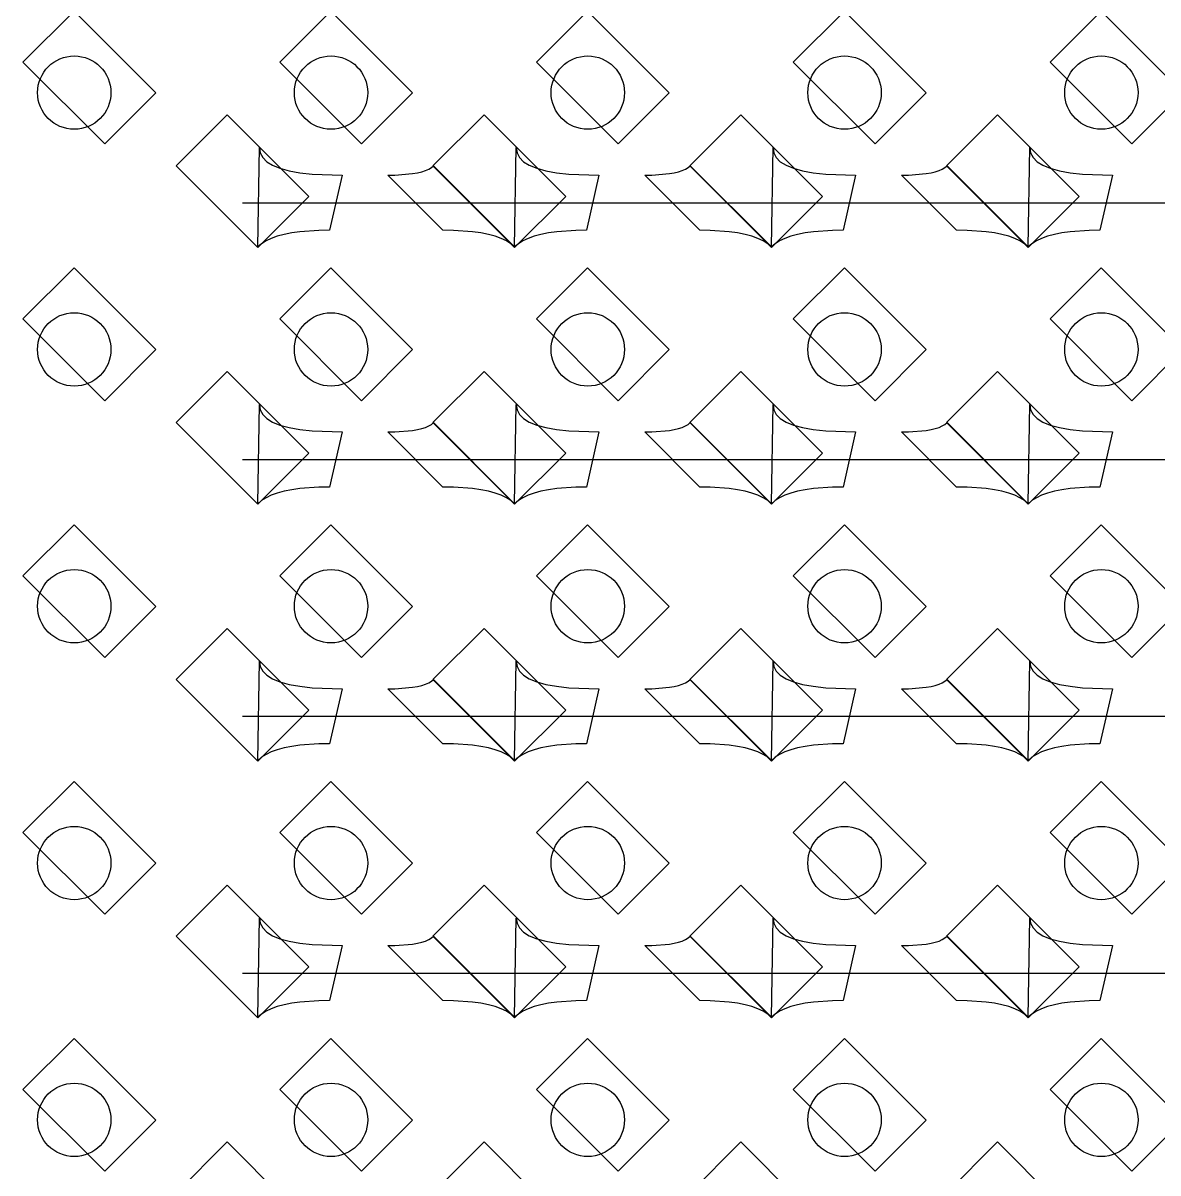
# Model space of a CAD drawing. Header units: inches. Extents: x 0.07 to 4.39, y 0.05 to 2.95.
# Drawn here: x 0.816 to 1.1254, y 0.5155 to 0.829 of the extents above; entities that cross this region are included whole.
import ezdxf

# ---------------------------------------------------------------- set-up
doc = ezdxf.new("R2010")
doc.units = ezdxf.units.IN
doc.header["$MEASUREMENT"] = 0
doc.layers.add('Top Layer', color=1, linetype='Continuous')

# ---------------------------------------------------------------- blocks, each defined once
blk = doc.blocks.new('0805_P_______________1003')
at = {"layer": 'Top Layer'}
for p, q in [((-0.03937, 0.01575), (-0.01969, 0.01575)), ((-0.03937, -0.01575), (-0.03937, 0.01575)), ((-0.01969, 0.01575), (-0.01969, -0.01575)), ((0.01969, 0.01575), (0.03937, 0.01575)), ((0.01969, -0.01575), (0.01969, 0.01575)), ((0.03937, 0.01575), (0.03937, -0.01575)), ((-0.01969, -0.01575), (-0.03937, -0.01575)), ((0.03937, -0.01575), (0.01969, -0.01575))]:
    blk.add_line(p, q, dxfattribs=at)
blk = doc.blocks.new('0805_P_______________1004')
at = {"layer": 'Top Layer'}
for p, q in [((-0.03937, 0.01575), (-0.01969, 0.01575)), ((-0.03937, -0.01575), (-0.03937, 0.01575)), ((-0.01969, 0.01575), (-0.01969, -0.01575)), ((0.01969, 0.01575), (0.03937, 0.01575)), ((0.01969, -0.01575), (0.01969, 0.01575)), ((0.03937, 0.01575), (0.03937, -0.01575)), ((-0.01969, -0.01575), (-0.03937, -0.01575)), ((0.03937, -0.01575), (0.01969, -0.01575))]:
    blk.add_line(p, q, dxfattribs=at)
blk = doc.blocks.new('0805_P_______________1005')
at = {"layer": 'Top Layer'}
for p, q in [((-0.03937, 0.01575), (-0.01969, 0.01575)), ((-0.03937, -0.01575), (-0.03937, 0.01575)), ((-0.01969, 0.01575), (-0.01969, -0.01575)), ((0.01969, 0.01575), (0.03937, 0.01575)), ((0.01969, -0.01575), (0.01969, 0.01575)), ((0.03937, 0.01575), (0.03937, -0.01575)), ((-0.01969, -0.01575), (-0.03937, -0.01575)), ((0.03937, -0.01575), (0.01969, -0.01575))]:
    blk.add_line(p, q, dxfattribs=at)
blk = doc.blocks.new('0805_P_______________1006')
at = {"layer": 'Top Layer'}
for p, q in [((-0.03937, 0.01575), (-0.01969, 0.01575)), ((-0.03937, -0.01575), (-0.03937, 0.01575)), ((-0.01969, 0.01575), (-0.01969, -0.01575)), ((0.01969, 0.01575), (0.03937, 0.01575)), ((0.01969, -0.01575), (0.01969, 0.01575)), ((0.03937, 0.01575), (0.03937, -0.01575)), ((-0.01969, -0.01575), (-0.03937, -0.01575)), ((0.03937, -0.01575), (0.01969, -0.01575))]:
    blk.add_line(p, q, dxfattribs=at)
blk = doc.blocks.new('0805_P_______________1007')
at = {"layer": 'Top Layer'}
for p, q in [((-0.03937, 0.01575), (-0.01969, 0.01575)), ((-0.03937, -0.01575), (-0.03937, 0.01575)), ((-0.01969, 0.01575), (-0.01969, -0.01575)), ((0.01969, 0.01575), (0.03937, 0.01575)), ((0.01969, -0.01575), (0.01969, 0.01575)), ((0.03937, 0.01575), (0.03937, -0.01575)), ((-0.01969, -0.01575), (-0.03937, -0.01575)), ((0.03937, -0.01575), (0.01969, -0.01575))]:
    blk.add_line(p, q, dxfattribs=at)
blk = doc.blocks.new('0805_P_______________1043')
at = {"layer": 'Top Layer'}
for p, q in [((-0.03937, 0.01575), (-0.01969, 0.01575)), ((-0.03937, -0.01575), (-0.03937, 0.01575)), ((-0.01969, 0.01575), (-0.01969, -0.01575)), ((0.01969, 0.01575), (0.03937, 0.01575)), ((0.01969, -0.01575), (0.01969, 0.01575)), ((0.03937, 0.01575), (0.03937, -0.01575)), ((-0.01969, -0.01575), (-0.03937, -0.01575)), ((0.03937, -0.01575), (0.01969, -0.01575))]:
    blk.add_line(p, q, dxfattribs=at)
blk = doc.blocks.new('0805_P_______________1044')
at = {"layer": 'Top Layer'}
for p, q in [((-0.03937, 0.01575), (-0.01969, 0.01575)), ((-0.03937, -0.01575), (-0.03937, 0.01575)), ((-0.01969, 0.01575), (-0.01969, -0.01575)), ((0.01969, 0.01575), (0.03937, 0.01575)), ((0.01969, -0.01575), (0.01969, 0.01575)), ((0.03937, 0.01575), (0.03937, -0.01575)), ((-0.01969, -0.01575), (-0.03937, -0.01575)), ((0.03937, -0.01575), (0.01969, -0.01575))]:
    blk.add_line(p, q, dxfattribs=at)
blk = doc.blocks.new('0805_P_______________1045')
at = {"layer": 'Top Layer'}
for p, q in [((-0.03937, 0.01575), (-0.01969, 0.01575)), ((-0.03937, -0.01575), (-0.03937, 0.01575)), ((-0.01969, 0.01575), (-0.01969, -0.01575)), ((0.01969, 0.01575), (0.03937, 0.01575)), ((0.01969, -0.01575), (0.01969, 0.01575)), ((0.03937, 0.01575), (0.03937, -0.01575)), ((-0.01969, -0.01575), (-0.03937, -0.01575)), ((0.03937, -0.01575), (0.01969, -0.01575))]:
    blk.add_line(p, q, dxfattribs=at)
blk = doc.blocks.new('0805_P_______________1046')
at = {"layer": 'Top Layer'}
for p, q in [((-0.03937, 0.01575), (-0.01969, 0.01575)), ((-0.03937, -0.01575), (-0.03937, 0.01575)), ((-0.01969, 0.01575), (-0.01969, -0.01575)), ((0.01969, 0.01575), (0.03937, 0.01575)), ((0.01969, -0.01575), (0.01969, 0.01575)), ((0.03937, 0.01575), (0.03937, -0.01575)), ((-0.01969, -0.01575), (-0.03937, -0.01575)), ((0.03937, -0.01575), (0.01969, -0.01575))]:
    blk.add_line(p, q, dxfattribs=at)
blk = doc.blocks.new('0805_P_______________1047')
at = {"layer": 'Top Layer'}
for p, q in [((-0.03937, 0.01575), (-0.01969, 0.01575)), ((-0.03937, -0.01575), (-0.03937, 0.01575)), ((-0.01969, 0.01575), (-0.01969, -0.01575)), ((0.01969, 0.01575), (0.03937, 0.01575)), ((0.01969, -0.01575), (0.01969, 0.01575)), ((0.03937, 0.01575), (0.03937, -0.01575)), ((-0.01969, -0.01575), (-0.03937, -0.01575)), ((0.03937, -0.01575), (0.01969, -0.01575))]:
    blk.add_line(p, q, dxfattribs=at)
blk = doc.blocks.new('0805_P_______________1083')
at = {"layer": 'Top Layer'}
for p, q in [((-0.03937, 0.01575), (-0.01969, 0.01575)), ((-0.03937, -0.01575), (-0.03937, 0.01575)), ((-0.01969, 0.01575), (-0.01969, -0.01575)), ((0.01969, 0.01575), (0.03937, 0.01575)), ((0.01969, -0.01575), (0.01969, 0.01575)), ((0.03937, 0.01575), (0.03937, -0.01575)), ((-0.01969, -0.01575), (-0.03937, -0.01575)), ((0.03937, -0.01575), (0.01969, -0.01575))]:
    blk.add_line(p, q, dxfattribs=at)
blk = doc.blocks.new('0805_P_______________1084')
at = {"layer": 'Top Layer'}
for p, q in [((-0.03937, 0.01575), (-0.01969, 0.01575)), ((-0.03937, -0.01575), (-0.03937, 0.01575)), ((-0.01969, 0.01575), (-0.01969, -0.01575)), ((0.01969, 0.01575), (0.03937, 0.01575)), ((0.01969, -0.01575), (0.01969, 0.01575)), ((0.03937, 0.01575), (0.03937, -0.01575)), ((-0.01969, -0.01575), (-0.03937, -0.01575)), ((0.03937, -0.01575), (0.01969, -0.01575))]:
    blk.add_line(p, q, dxfattribs=at)
blk = doc.blocks.new('0805_P_______________1085')
at = {"layer": 'Top Layer'}
for p, q in [((-0.03937, 0.01575), (-0.01969, 0.01575)), ((-0.03937, -0.01575), (-0.03937, 0.01575)), ((-0.01969, 0.01575), (-0.01969, -0.01575)), ((0.01969, 0.01575), (0.03937, 0.01575)), ((0.01969, -0.01575), (0.01969, 0.01575)), ((0.03937, 0.01575), (0.03937, -0.01575)), ((-0.01969, -0.01575), (-0.03937, -0.01575)), ((0.03937, -0.01575), (0.01969, -0.01575))]:
    blk.add_line(p, q, dxfattribs=at)
blk = doc.blocks.new('0805_P_______________1086')
at = {"layer": 'Top Layer'}
for p, q in [((-0.03937, 0.01575), (-0.01969, 0.01575)), ((-0.03937, -0.01575), (-0.03937, 0.01575)), ((-0.01969, 0.01575), (-0.01969, -0.01575)), ((0.01969, 0.01575), (0.03937, 0.01575)), ((0.01969, -0.01575), (0.01969, 0.01575)), ((0.03937, 0.01575), (0.03937, -0.01575)), ((-0.01969, -0.01575), (-0.03937, -0.01575)), ((0.03937, -0.01575), (0.01969, -0.01575))]:
    blk.add_line(p, q, dxfattribs=at)
blk = doc.blocks.new('0805_P_______________1087')
at = {"layer": 'Top Layer'}
for p, q in [((-0.03937, 0.01575), (-0.01969, 0.01575)), ((-0.03937, -0.01575), (-0.03937, 0.01575)), ((-0.01969, 0.01575), (-0.01969, -0.01575)), ((0.01969, 0.01575), (0.03937, 0.01575)), ((0.01969, -0.01575), (0.01969, 0.01575)), ((0.03937, 0.01575), (0.03937, -0.01575)), ((-0.01969, -0.01575), (-0.03937, -0.01575)), ((0.03937, -0.01575), (0.01969, -0.01575))]:
    blk.add_line(p, q, dxfattribs=at)
blk = doc.blocks.new('0805_P_______________1123')
at = {"layer": 'Top Layer'}
for p, q in [((-0.03937, 0.01575), (-0.01969, 0.01575)), ((-0.03937, -0.01575), (-0.03937, 0.01575)), ((-0.01969, 0.01575), (-0.01969, -0.01575)), ((0.01969, 0.01575), (0.03937, 0.01575)), ((0.01969, -0.01575), (0.01969, 0.01575)), ((0.03937, 0.01575), (0.03937, -0.01575)), ((-0.01969, -0.01575), (-0.03937, -0.01575)), ((0.03937, -0.01575), (0.01969, -0.01575))]:
    blk.add_line(p, q, dxfattribs=at)
blk = doc.blocks.new('0805_P_______________1124')
at = {"layer": 'Top Layer'}
for p, q in [((-0.03937, 0.01575), (-0.01969, 0.01575)), ((-0.03937, -0.01575), (-0.03937, 0.01575)), ((-0.01969, 0.01575), (-0.01969, -0.01575)), ((0.01969, 0.01575), (0.03937, 0.01575)), ((0.01969, -0.01575), (0.01969, 0.01575)), ((0.03937, 0.01575), (0.03937, -0.01575)), ((-0.01969, -0.01575), (-0.03937, -0.01575)), ((0.03937, -0.01575), (0.01969, -0.01575))]:
    blk.add_line(p, q, dxfattribs=at)
blk = doc.blocks.new('0805_P_______________1125')
at = {"layer": 'Top Layer'}
for p, q in [((-0.03937, 0.01575), (-0.01969, 0.01575)), ((-0.03937, -0.01575), (-0.03937, 0.01575)), ((-0.01969, 0.01575), (-0.01969, -0.01575)), ((0.01969, 0.01575), (0.03937, 0.01575)), ((0.01969, -0.01575), (0.01969, 0.01575)), ((0.03937, 0.01575), (0.03937, -0.01575)), ((-0.01969, -0.01575), (-0.03937, -0.01575)), ((0.03937, -0.01575), (0.01969, -0.01575))]:
    blk.add_line(p, q, dxfattribs=at)
blk = doc.blocks.new('0805_P_______________1126')
at = {"layer": 'Top Layer'}
for p, q in [((-0.03937, 0.01575), (-0.01969, 0.01575)), ((-0.03937, -0.01575), (-0.03937, 0.01575)), ((-0.01969, 0.01575), (-0.01969, -0.01575)), ((0.01969, 0.01575), (0.03937, 0.01575)), ((0.01969, -0.01575), (0.01969, 0.01575)), ((0.03937, 0.01575), (0.03937, -0.01575)), ((-0.01969, -0.01575), (-0.03937, -0.01575)), ((0.03937, -0.01575), (0.01969, -0.01575))]:
    blk.add_line(p, q, dxfattribs=at)
blk = doc.blocks.new('0805_P_______________1127')
at = {"layer": 'Top Layer'}
for p, q in [((-0.03937, 0.01575), (-0.01969, 0.01575)), ((-0.03937, -0.01575), (-0.03937, 0.01575)), ((-0.01969, 0.01575), (-0.01969, -0.01575)), ((0.01969, 0.01575), (0.03937, 0.01575)), ((0.01969, -0.01575), (0.01969, 0.01575)), ((0.03937, 0.01575), (0.03937, -0.01575)), ((-0.01969, -0.01575), (-0.03937, -0.01575)), ((0.03937, -0.01575), (0.01969, -0.01575))]:
    blk.add_line(p, q, dxfattribs=at)
blk = doc.blocks.new('0805_P_______________1163')
at = {"layer": 'Top Layer'}
for p, q in [((-0.03937, 0.01575), (-0.01969, 0.01575)), ((-0.03937, -0.01575), (-0.03937, 0.01575)), ((-0.01969, 0.01575), (-0.01969, -0.01575)), ((0.01969, 0.01575), (0.03937, 0.01575)), ((0.01969, -0.01575), (0.01969, 0.01575)), ((0.03937, 0.01575), (0.03937, -0.01575)), ((-0.01969, -0.01575), (-0.03937, -0.01575)), ((0.03937, -0.01575), (0.01969, -0.01575))]:
    blk.add_line(p, q, dxfattribs=at)
blk = doc.blocks.new('0805_P_______________1164')
at = {"layer": 'Top Layer'}
for p, q in [((-0.03937, 0.01575), (-0.01969, 0.01575)), ((-0.03937, -0.01575), (-0.03937, 0.01575)), ((-0.01969, 0.01575), (-0.01969, -0.01575)), ((0.01969, 0.01575), (0.03937, 0.01575)), ((0.01969, -0.01575), (0.01969, 0.01575)), ((0.03937, 0.01575), (0.03937, -0.01575)), ((-0.01969, -0.01575), (-0.03937, -0.01575)), ((0.03937, -0.01575), (0.01969, -0.01575))]:
    blk.add_line(p, q, dxfattribs=at)
blk = doc.blocks.new('0805_P_______________1165')
at = {"layer": 'Top Layer'}
for p, q in [((-0.03937, 0.01575), (-0.01969, 0.01575)), ((-0.03937, -0.01575), (-0.03937, 0.01575)), ((-0.01969, 0.01575), (-0.01969, -0.01575)), ((0.01969, 0.01575), (0.03937, 0.01575)), ((0.01969, -0.01575), (0.01969, 0.01575)), ((0.03937, 0.01575), (0.03937, -0.01575)), ((-0.01969, -0.01575), (-0.03937, -0.01575)), ((0.03937, -0.01575), (0.01969, -0.01575))]:
    blk.add_line(p, q, dxfattribs=at)
blk = doc.blocks.new('0805_P_______________1166')
at = {"layer": 'Top Layer'}
for p, q in [((-0.03937, 0.01575), (-0.01969, 0.01575)), ((-0.03937, -0.01575), (-0.03937, 0.01575)), ((-0.01969, 0.01575), (-0.01969, -0.01575)), ((0.01969, 0.01575), (0.03937, 0.01575)), ((0.01969, -0.01575), (0.01969, 0.01575)), ((0.03937, 0.01575), (0.03937, -0.01575)), ((-0.01969, -0.01575), (-0.03937, -0.01575)), ((0.03937, -0.01575), (0.01969, -0.01575))]:
    blk.add_line(p, q, dxfattribs=at)
blk = doc.blocks.new('0805_P_______________1167')
at = {"layer": 'Top Layer'}
for p, q in [((-0.03937, 0.01575), (-0.01969, 0.01575)), ((-0.03937, -0.01575), (-0.03937, 0.01575)), ((-0.01969, 0.01575), (-0.01969, -0.01575)), ((0.01969, 0.01575), (0.03937, 0.01575)), ((0.01969, -0.01575), (0.01969, 0.01575)), ((0.03937, 0.01575), (0.03937, -0.01575)), ((-0.01969, -0.01575), (-0.03937, -0.01575)), ((0.03937, -0.01575), (0.01969, -0.01575))]:
    blk.add_line(p, q, dxfattribs=at)
blk = doc.blocks.new('0805_P_______________1203')
at = {"layer": 'Top Layer'}
for p, q in [((-0.03937, 0.01575), (-0.01969, 0.01575)), ((-0.03937, -0.01575), (-0.03937, 0.01575)), ((-0.01969, 0.01575), (-0.01969, -0.01575)), ((0.01969, 0.01575), (0.03937, 0.01575)), ((0.01969, -0.01575), (0.01969, 0.01575)), ((0.03937, 0.01575), (0.03937, -0.01575)), ((-0.01969, -0.01575), (-0.03937, -0.01575)), ((0.03937, -0.01575), (0.01969, -0.01575))]:
    blk.add_line(p, q, dxfattribs=at)
blk = doc.blocks.new('0805_P_______________1204')
at = {"layer": 'Top Layer'}
for p, q in [((-0.03937, 0.01575), (-0.01969, 0.01575)), ((-0.03937, -0.01575), (-0.03937, 0.01575)), ((-0.01969, 0.01575), (-0.01969, -0.01575)), ((0.01969, 0.01575), (0.03937, 0.01575)), ((0.01969, -0.01575), (0.01969, 0.01575)), ((0.03937, 0.01575), (0.03937, -0.01575)), ((-0.01969, -0.01575), (-0.03937, -0.01575)), ((0.03937, -0.01575), (0.01969, -0.01575))]:
    blk.add_line(p, q, dxfattribs=at)
blk = doc.blocks.new('0805_P_______________1205')
at = {"layer": 'Top Layer'}
for p, q in [((-0.03937, 0.01575), (-0.01969, 0.01575)), ((-0.03937, -0.01575), (-0.03937, 0.01575)), ((-0.01969, 0.01575), (-0.01969, -0.01575)), ((0.01969, 0.01575), (0.03937, 0.01575)), ((0.01969, -0.01575), (0.01969, 0.01575)), ((0.03937, 0.01575), (0.03937, -0.01575)), ((-0.01969, -0.01575), (-0.03937, -0.01575)), ((0.03937, -0.01575), (0.01969, -0.01575))]:
    blk.add_line(p, q, dxfattribs=at)
blk = doc.blocks.new('0805_P_______________1206')
at = {"layer": 'Top Layer'}
for p, q in [((-0.03937, 0.01575), (-0.01969, 0.01575)), ((-0.03937, -0.01575), (-0.03937, 0.01575)), ((-0.01969, 0.01575), (-0.01969, -0.01575)), ((0.01969, 0.01575), (0.03937, 0.01575)), ((0.01969, -0.01575), (0.01969, 0.01575)), ((0.03937, 0.01575), (0.03937, -0.01575)), ((-0.01969, -0.01575), (-0.03937, -0.01575)), ((0.03937, -0.01575), (0.01969, -0.01575))]:
    blk.add_line(p, q, dxfattribs=at)
blk = doc.blocks.new('0805_P_______________1207')
at = {"layer": 'Top Layer'}
for p, q in [((-0.03937, 0.01575), (-0.01969, 0.01575)), ((-0.03937, -0.01575), (-0.03937, 0.01575)), ((-0.01969, 0.01575), (-0.01969, -0.01575)), ((0.01969, 0.01575), (0.03937, 0.01575)), ((0.01969, -0.01575), (0.01969, 0.01575)), ((0.03937, 0.01575), (0.03937, -0.01575)), ((-0.01969, -0.01575), (-0.03937, -0.01575)), ((0.03937, -0.01575), (0.01969, -0.01575))]:
    blk.add_line(p, q, dxfattribs=at)

msp = doc.modelspace()

# ---------------------------------------------------------------- linework, layer by layer
at = {"layer": 'Top Layer'}
for p, q in [((0.88005, 0.76795), (0.88051, 0.795)), ((0.88051, 0.795), (0.88071, 0.79357)), ((0.88071, 0.79357), (0.88137, 0.7923)), ((0.95005, 0.76795), (0.95051, 0.795)), ((0.95051, 0.795), (0.95071, 0.79357)), ((0.95071, 0.79357), (0.95137, 0.7923)), ((1.02005, 0.76795), (1.02051, 0.795)), ((1.02051, 0.795), (1.02071, 0.79357)), ((1.02071, 0.79357), (1.02137, 0.7923)), ((1.09005, 0.76795), (1.09051, 0.795)), ((1.09051, 0.795), (1.09071, 0.79357)), ((1.09071, 0.79357), (1.09137, 0.7923)), ((0.88137, 0.7923), (0.88248, 0.79117)), ((0.88248, 0.79117), (0.88405, 0.7902)), ((0.88405, 0.7902), (0.88607, 0.78937)), ((0.92737, 0.78957), (0.92795, 0.79005)), ((0.92795, 0.79005), (0.95005, 0.76795)), ((0.95137, 0.7923), (0.95248, 0.79117)), ((0.95248, 0.79117), (0.95405, 0.7902)), ((0.95405, 0.7902), (0.95607, 0.78937)), ((0.99737, 0.78957), (0.99795, 0.79005)), ((0.99795, 0.79005), (1.02005, 0.76795)), ((1.02137, 0.7923), (1.02248, 0.79117)), ((1.02248, 0.79117), (1.02405, 0.7902)), ((1.02405, 0.7902), (1.02607, 0.78937)), ((1.06737, 0.78957), (1.06795, 0.79005)), ((1.06795, 0.79005), (1.09005, 0.76795)), ((1.09137, 0.7923), (1.09248, 0.79117)), ((1.09248, 0.79117), (1.09405, 0.7902)), ((1.09405, 0.7902), (1.09607, 0.78937)), ((0.88607, 0.78937), (0.88855, 0.7887)), ((0.88855, 0.7887), (0.89148, 0.78817)), ((0.89148, 0.78817), (0.89487, 0.7878)), ((0.89487, 0.7878), (0.90301, 0.7875)), ((0.90301, 0.7875), (0.8996, 0.7725)), ((0.91551, 0.7875), (0.91741, 0.78753)), ((0.93051, 0.7725), (0.91551, 0.7875)), ((0.91741, 0.78753), (0.92225, 0.78791)), ((0.92225, 0.78791), (0.92356, 0.78814)), ((0.92356, 0.78814), (0.92474, 0.78842)), ((0.92474, 0.78842), (0.92576, 0.78875)), ((0.92576, 0.78875), (0.92664, 0.78914)), ((0.92664, 0.78914), (0.92737, 0.78957)), ((0.95607, 0.78937), (0.95855, 0.7887)), ((0.95855, 0.7887), (0.96148, 0.78817)), ((0.96148, 0.78817), (0.96487, 0.7878)), ((0.96487, 0.7878), (0.97301, 0.7875)), ((0.97301, 0.7875), (0.9696, 0.7725)), ((0.98551, 0.7875), (0.98741, 0.78753)), ((1.00051, 0.7725), (0.98551, 0.7875)), ((0.98741, 0.78753), (0.99225, 0.78791)), ((0.99225, 0.78791), (0.99356, 0.78814)), ((0.99356, 0.78814), (0.99474, 0.78842)), ((0.99474, 0.78842), (0.99576, 0.78875)), ((0.99576, 0.78875), (0.99664, 0.78914)), ((0.99664, 0.78914), (0.99737, 0.78957)), ((1.02607, 0.78937), (1.02855, 0.7887)), ((1.02855, 0.7887), (1.03148, 0.78817)), ((1.03148, 0.78817), (1.03487, 0.7878)), ((1.03487, 0.7878), (1.04301, 0.7875)), ((1.04301, 0.7875), (1.0396, 0.7725)), ((1.05551, 0.7875), (1.05741, 0.78753)), ((1.07051, 0.7725), (1.05551, 0.7875)), ((1.05741, 0.78753), (1.06225, 0.78791)), ((1.06225, 0.78791), (1.06356, 0.78814)), ((1.06356, 0.78814), (1.06474, 0.78842)), ((1.06474, 0.78842), (1.06576, 0.78875)), ((1.06576, 0.78875), (1.06664, 0.78914)), ((1.06664, 0.78914), (1.06737, 0.78957)), ((1.09607, 0.78937), (1.09855, 0.7887)), ((1.09855, 0.7887), (1.10148, 0.78817)), ((1.10148, 0.78817), (1.10487, 0.7878)), ((1.10487, 0.7878), (1.11301, 0.7875)), ((1.11301, 0.7875), (1.1096, 0.7725)), ((0.87588, 0.78), (0.87588, 0.78)), ((0.87588, 0.78), (0.94588, 0.78)), ((0.94588, 0.78), (1.01588, 0.78)), ((1.01588, 0.78), (1.08588, 0.78)), ((1.08588, 0.78), (1.15588, 0.78)), ((0.88721, 0.77136), (0.88536, 0.77086)), ((0.88927, 0.77177), (0.88721, 0.77136)), ((0.89154, 0.77209), (0.88927, 0.77177)), ((0.89671, 0.77245), (0.89154, 0.77209)), ((0.8996, 0.7725), (0.89671, 0.77245)), ((0.9334, 0.77245), (0.93051, 0.7725)), ((0.93857, 0.77209), (0.9334, 0.77245)), ((0.94084, 0.77177), (0.93857, 0.77209)), ((0.9429, 0.77136), (0.94084, 0.77177)), ((0.94475, 0.77086), (0.9429, 0.77136)), ((0.95721, 0.77136), (0.95536, 0.77086)), ((0.95927, 0.77177), (0.95721, 0.77136)), ((0.96154, 0.77209), (0.95927, 0.77177)), ((0.96671, 0.77245), (0.96154, 0.77209)), ((0.9696, 0.7725), (0.96671, 0.77245)), ((1.0034, 0.77245), (1.00051, 0.7725)), ((1.00857, 0.77209), (1.0034, 0.77245)), ((1.01084, 0.77177), (1.00857, 0.77209)), ((1.0129, 0.77136), (1.01084, 0.77177)), ((1.01475, 0.77086), (1.0129, 0.77136)), ((1.02721, 0.77136), (1.02536, 0.77086)), ((1.02927, 0.77177), (1.02721, 0.77136)), ((1.03154, 0.77209), (1.02927, 0.77177)), ((1.03671, 0.77245), (1.03154, 0.77209)), ((1.0396, 0.7725), (1.03671, 0.77245)), ((1.0734, 0.77245), (1.07051, 0.7725)), ((1.07857, 0.77209), (1.0734, 0.77245)), ((1.08084, 0.77177), (1.07857, 0.77209)), ((1.0829, 0.77136), (1.08084, 0.77177)), ((1.08475, 0.77086), (1.0829, 0.77136)), ((1.09721, 0.77136), (1.09536, 0.77086)), ((1.09927, 0.77177), (1.09721, 0.77136)), ((1.10154, 0.77209), (1.09927, 0.77177)), ((1.10671, 0.77245), (1.10154, 0.77209)), ((1.1096, 0.7725), (1.10671, 0.77245)), ((0.88107, 0.76882), (0.88005, 0.76795)), ((0.88229, 0.76959), (0.88107, 0.76882)), ((0.88372, 0.77027), (0.88229, 0.76959)), ((0.88536, 0.77086), (0.88372, 0.77027)), ((0.94639, 0.77027), (0.94475, 0.77086)), ((0.94782, 0.76959), (0.94639, 0.77027)), ((0.94904, 0.76882), (0.94782, 0.76959)), ((0.95005, 0.76795), (0.94904, 0.76882)), ((0.95107, 0.76882), (0.95005, 0.76795)), ((0.95229, 0.76959), (0.95107, 0.76882)), ((0.95372, 0.77027), (0.95229, 0.76959)), ((0.95536, 0.77086), (0.95372, 0.77027)), ((1.01639, 0.77027), (1.01475, 0.77086)), ((1.01782, 0.76959), (1.01639, 0.77027)), ((1.01904, 0.76882), (1.01782, 0.76959)), ((1.02005, 0.76795), (1.01904, 0.76882)), ((1.02107, 0.76882), (1.02005, 0.76795)), ((1.02229, 0.76959), (1.02107, 0.76882)), ((1.02372, 0.77027), (1.02229, 0.76959)), ((1.02536, 0.77086), (1.02372, 0.77027)), ((1.08639, 0.77027), (1.08475, 0.77086)), ((1.08782, 0.76959), (1.08639, 0.77027)), ((1.08904, 0.76882), (1.08782, 0.76959)), ((1.09005, 0.76795), (1.08904, 0.76882)), ((1.09107, 0.76882), (1.09005, 0.76795)), ((1.09229, 0.76959), (1.09107, 0.76882)), ((1.09372, 0.77027), (1.09229, 0.76959)), ((1.09536, 0.77086), (1.09372, 0.77027)), ((0.88005, 0.69795), (0.88051, 0.725)), ((0.88051, 0.725), (0.88071, 0.72357)), ((0.95005, 0.69795), (0.95051, 0.725)), ((0.95051, 0.725), (0.95071, 0.72357)), ((1.02005, 0.69795), (1.02051, 0.725)), ((1.02051, 0.725), (1.02071, 0.72357)), ((1.09005, 0.69795), (1.09051, 0.725)), ((1.09051, 0.725), (1.09071, 0.72357)), ((0.88071, 0.72357), (0.88137, 0.7223)), ((0.88137, 0.7223), (0.88248, 0.72117)), ((0.88248, 0.72117), (0.88405, 0.7202)), ((0.95071, 0.72357), (0.95137, 0.7223)), ((0.95137, 0.7223), (0.95248, 0.72117)), ((0.95248, 0.72117), (0.95405, 0.7202)), ((1.02071, 0.72357), (1.02137, 0.7223)), ((1.02137, 0.7223), (1.02248, 0.72117)), ((1.02248, 0.72117), (1.02405, 0.7202)), ((1.09071, 0.72357), (1.09137, 0.7223)), ((1.09137, 0.7223), (1.09248, 0.72117)), ((1.09248, 0.72117), (1.09405, 0.7202)), ((0.88405, 0.7202), (0.88607, 0.71937)), ((0.88607, 0.71937), (0.88855, 0.7187)), ((0.88855, 0.7187), (0.89148, 0.71817)), ((0.89148, 0.71817), (0.89487, 0.7178)), ((0.91741, 0.71752), (0.92225, 0.71791)), ((0.92225, 0.71791), (0.92356, 0.71814)), ((0.92356, 0.71814), (0.92474, 0.71842)), ((0.92474, 0.71842), (0.92576, 0.71875)), ((0.92576, 0.71875), (0.92664, 0.71913)), ((0.92664, 0.71913), (0.92737, 0.71957)), ((0.92737, 0.71957), (0.92795, 0.72006)), ((0.92795, 0.72006), (0.95005, 0.69795)), ((0.95405, 0.7202), (0.95607, 0.71937)), ((0.95607, 0.71937), (0.95855, 0.7187)), ((0.95855, 0.7187), (0.96148, 0.71817)), ((0.96148, 0.71817), (0.96487, 0.7178)), ((0.98741, 0.71753), (0.99225, 0.71791)), ((0.99225, 0.71791), (0.99356, 0.71814)), ((0.99356, 0.71814), (0.99474, 0.71842)), ((0.99474, 0.71842), (0.99576, 0.71875)), ((0.99576, 0.71875), (0.99664, 0.71913)), ((0.99664, 0.71913), (0.99737, 0.71957)), ((0.99737, 0.71957), (0.99795, 0.72006)), ((0.99795, 0.72006), (1.02005, 0.69795)), ((1.02405, 0.7202), (1.02607, 0.71937)), ((1.02607, 0.71937), (1.02855, 0.7187)), ((1.02855, 0.7187), (1.03148, 0.71817)), ((1.03148, 0.71817), (1.03487, 0.7178)), ((1.05741, 0.71753), (1.06225, 0.71791)), ((1.06225, 0.71791), (1.06356, 0.71814)), ((1.06356, 0.71814), (1.06474, 0.71842)), ((1.06474, 0.71842), (1.06576, 0.71875)), ((1.06576, 0.71875), (1.06664, 0.71914)), ((1.06664, 0.71914), (1.06737, 0.71957)), ((1.06737, 0.71957), (1.06795, 0.72006)), ((1.06795, 0.72006), (1.09005, 0.69795)), ((1.09405, 0.7202), (1.09607, 0.71937)), ((1.09607, 0.71937), (1.09855, 0.7187)), ((1.09855, 0.7187), (1.10148, 0.71817)), ((1.10148, 0.71817), (1.10487, 0.7178)), ((0.89487, 0.7178), (0.90301, 0.7175)), ((0.90301, 0.7175), (0.8996, 0.7025)), ((0.91551, 0.7175), (0.91741, 0.71752)), ((0.93051, 0.7025), (0.91551, 0.7175)), ((0.96487, 0.7178), (0.97301, 0.7175)), ((0.97301, 0.7175), (0.9696, 0.7025)), ((0.98551, 0.7175), (0.98741, 0.71753)), ((1.00051, 0.7025), (0.98551, 0.7175)), ((1.03487, 0.7178), (1.04301, 0.7175)), ((1.04301, 0.7175), (1.0396, 0.7025)), ((1.05551, 0.7175), (1.05741, 0.71753)), ((1.07051, 0.7025), (1.05551, 0.7175)), ((1.10487, 0.7178), (1.11301, 0.7175)), ((1.11301, 0.7175), (1.1096, 0.7025)), ((0.87588, 0.71), (0.87588, 0.71)), ((0.87588, 0.71), (0.94588, 0.71)), ((0.94588, 0.71), (1.01588, 0.71)), ((1.01588, 0.71), (1.08588, 0.71)), ((1.08588, 0.71), (1.15588, 0.71)), ((0.89671, 0.70245), (0.89154, 0.70209)), ((0.8996, 0.7025), (0.89671, 0.70245)), ((0.9334, 0.70245), (0.93051, 0.7025)), ((0.93857, 0.70209), (0.9334, 0.70245)), ((0.96671, 0.70245), (0.96154, 0.70209)), ((0.9696, 0.7025), (0.96671, 0.70245)), ((1.0034, 0.70245), (1.00051, 0.7025)), ((1.00857, 0.70209), (1.0034, 0.70245)), ((1.03671, 0.70245), (1.03154, 0.70209)), ((1.0396, 0.7025), (1.03671, 0.70245)), ((1.0734, 0.70245), (1.07051, 0.7025)), ((1.07857, 0.70209), (1.0734, 0.70245)), ((1.10671, 0.70245), (1.10154, 0.70209)), ((1.1096, 0.7025), (1.10671, 0.70245)), ((0.88229, 0.69959), (0.88107, 0.69882)), ((0.88372, 0.70027), (0.88229, 0.69959)), ((0.88536, 0.70086), (0.88372, 0.70027)), ((0.88721, 0.70136), (0.88536, 0.70086)), ((0.88927, 0.70177), (0.88721, 0.70136)), ((0.89154, 0.70209), (0.88927, 0.70177)), ((0.94084, 0.70177), (0.93857, 0.70209)), ((0.9429, 0.70136), (0.94084, 0.70177)), ((0.94475, 0.70086), (0.9429, 0.70136)), ((0.94639, 0.70027), (0.94475, 0.70086)), ((0.94782, 0.69959), (0.94639, 0.70027)), ((0.94904, 0.69882), (0.94782, 0.69959)), ((0.95229, 0.69959), (0.95107, 0.69882)), ((0.95372, 0.70027), (0.95229, 0.69959)), ((0.95536, 0.70086), (0.95372, 0.70027)), ((0.95721, 0.70136), (0.95536, 0.70086)), ((0.95927, 0.70177), (0.95721, 0.70136)), ((0.96154, 0.70209), (0.95927, 0.70177)), ((1.01084, 0.70177), (1.00857, 0.70209)), ((1.0129, 0.70136), (1.01084, 0.70177)), ((1.01475, 0.70086), (1.0129, 0.70136)), ((1.01639, 0.70027), (1.01475, 0.70086)), ((1.01782, 0.69959), (1.01639, 0.70027)), ((1.01904, 0.69882), (1.01782, 0.69959)), ((1.02229, 0.69959), (1.02107, 0.69882)), ((1.02372, 0.70027), (1.02229, 0.69959)), ((1.02536, 0.70086), (1.02372, 0.70027)), ((1.02721, 0.70136), (1.02536, 0.70086)), ((1.02927, 0.70177), (1.02721, 0.70136)), ((1.03154, 0.70209), (1.02927, 0.70177)), ((1.08084, 0.70177), (1.07857, 0.70209)), ((1.0829, 0.70136), (1.08084, 0.70177)), ((1.08475, 0.70086), (1.0829, 0.70136)), ((1.08639, 0.70027), (1.08475, 0.70086)), ((1.08782, 0.69959), (1.08639, 0.70027)), ((1.08904, 0.69882), (1.08782, 0.69959)), ((1.09229, 0.69959), (1.09107, 0.69882)), ((1.09372, 0.70027), (1.09229, 0.69959)), ((1.09536, 0.70086), (1.09372, 0.70027)), ((1.09721, 0.70136), (1.09536, 0.70086)), ((1.09927, 0.70177), (1.09721, 0.70136)), ((1.10154, 0.70209), (1.09927, 0.70177)), ((0.88107, 0.69882), (0.88005, 0.69795)), ((0.95005, 0.69795), (0.94904, 0.69882)), ((0.95107, 0.69882), (0.95005, 0.69795)), ((1.02005, 0.69795), (1.01904, 0.69882)), ((1.02107, 0.69882), (1.02005, 0.69795)), ((1.09005, 0.69795), (1.08904, 0.69882)), ((1.09107, 0.69882), (1.09005, 0.69795)), ((0.88005, 0.62795), (0.88051, 0.655)), ((0.88051, 0.655), (0.88071, 0.65357)), ((0.88071, 0.65357), (0.88137, 0.6523)), ((0.88137, 0.6523), (0.88248, 0.65117)), ((0.95005, 0.62795), (0.95051, 0.655)), ((0.95051, 0.655), (0.95071, 0.65357)), ((0.95071, 0.65357), (0.95137, 0.6523)), ((0.95137, 0.6523), (0.95248, 0.65117)), ((1.02005, 0.62795), (1.02051, 0.655)), ((1.02051, 0.655), (1.02071, 0.65357)), ((1.02071, 0.65357), (1.02137, 0.6523)), ((1.02137, 0.6523), (1.02248, 0.65117)), ((1.09005, 0.62795), (1.09051, 0.655)), ((1.09051, 0.655), (1.09071, 0.65357)), ((1.09071, 0.65357), (1.09137, 0.6523)), ((1.09137, 0.6523), (1.09248, 0.65117)), ((0.88248, 0.65117), (0.88405, 0.6502)), ((0.88405, 0.6502), (0.88607, 0.64937)), ((0.88607, 0.64937), (0.88855, 0.6487)), ((0.92576, 0.64875), (0.92664, 0.64914)), ((0.92664, 0.64914), (0.92737, 0.64957)), ((0.92737, 0.64957), (0.92795, 0.65006)), ((0.92795, 0.65006), (0.95005, 0.62795)), ((0.95248, 0.65117), (0.95405, 0.6502)), ((0.95405, 0.6502), (0.95607, 0.64937)), ((0.95607, 0.64937), (0.95855, 0.6487)), ((0.99576, 0.64875), (0.99664, 0.64914)), ((0.99664, 0.64914), (0.99737, 0.64957)), ((0.99737, 0.64957), (0.99795, 0.65006)), ((0.99795, 0.65006), (1.02005, 0.62795)), ((1.02248, 0.65117), (1.02405, 0.6502)), ((1.02405, 0.6502), (1.02607, 0.64937)), ((1.02607, 0.64937), (1.02855, 0.6487)), ((1.06576, 0.64875), (1.06664, 0.64914)), ((1.06664, 0.64914), (1.06737, 0.64957)), ((1.06737, 0.64957), (1.06795, 0.65006)), ((1.06795, 0.65006), (1.09005, 0.62795)), ((1.09248, 0.65117), (1.09405, 0.6502)), ((1.09405, 0.6502), (1.09607, 0.64937)), ((1.09607, 0.64937), (1.09855, 0.6487)), ((0.88855, 0.6487), (0.89148, 0.64817)), ((0.89148, 0.64817), (0.89487, 0.6478)), ((0.89487, 0.6478), (0.90301, 0.6475)), ((0.90301, 0.6475), (0.8996, 0.6325)), ((0.91551, 0.6475), (0.91741, 0.64753)), ((0.93051, 0.6325), (0.91551, 0.6475)), ((0.91741, 0.64753), (0.92225, 0.64791)), ((0.92225, 0.64791), (0.92356, 0.64814)), ((0.92356, 0.64814), (0.92474, 0.64842)), ((0.92474, 0.64842), (0.92576, 0.64875)), ((0.95855, 0.6487), (0.96148, 0.64817)), ((0.96148, 0.64817), (0.96487, 0.6478)), ((0.96487, 0.6478), (0.97301, 0.6475)), ((0.97301, 0.6475), (0.9696, 0.6325)), ((0.98551, 0.6475), (0.98741, 0.64753)), ((1.00051, 0.6325), (0.98551, 0.6475)), ((0.98741, 0.64753), (0.99225, 0.64791)), ((0.99225, 0.64791), (0.99356, 0.64814)), ((0.99356, 0.64814), (0.99474, 0.64842)), ((0.99474, 0.64842), (0.99576, 0.64875)), ((1.02855, 0.6487), (1.03148, 0.64817)), ((1.03148, 0.64817), (1.03487, 0.6478)), ((1.03487, 0.6478), (1.04301, 0.6475)), ((1.04301, 0.6475), (1.0396, 0.6325)), ((1.05551, 0.6475), (1.05741, 0.64753)), ((1.07051, 0.6325), (1.05551, 0.6475)), ((1.05741, 0.64753), (1.06225, 0.64791)), ((1.06225, 0.64791), (1.06356, 0.64814)), ((1.06356, 0.64814), (1.06474, 0.64842)), ((1.06474, 0.64842), (1.06576, 0.64875)), ((1.09855, 0.6487), (1.10148, 0.64817)), ((1.10148, 0.64817), (1.10487, 0.6478)), ((1.10487, 0.6478), (1.11301, 0.6475)), ((1.11301, 0.6475), (1.1096, 0.6325)), ((0.87588, 0.64), (0.87588, 0.64)), ((0.87588, 0.64), (0.94588, 0.64)), ((0.94588, 0.64), (1.01588, 0.64)), ((1.01588, 0.64), (1.08588, 0.64)), ((1.08588, 0.64), (1.15588, 0.64)), ((0.88372, 0.63027), (0.88229, 0.62959)), ((0.88536, 0.63086), (0.88372, 0.63027)), ((0.88721, 0.63136), (0.88536, 0.63086)), ((0.88927, 0.63177), (0.88721, 0.63136)), ((0.89154, 0.63209), (0.88927, 0.63177)), ((0.89671, 0.63245), (0.89154, 0.63209)), ((0.8996, 0.6325), (0.89671, 0.63245)), ((0.9334, 0.63245), (0.93051, 0.6325)), ((0.93857, 0.63209), (0.9334, 0.63245)), ((0.94084, 0.63177), (0.93857, 0.63209)), ((0.9429, 0.63136), (0.94084, 0.63177)), ((0.94475, 0.63086), (0.9429, 0.63136)), ((0.94639, 0.63027), (0.94475, 0.63086)), ((0.94782, 0.62959), (0.94639, 0.63027)), ((0.95372, 0.63027), (0.95229, 0.62959)), ((0.95536, 0.63086), (0.95372, 0.63027)), ((0.95721, 0.63136), (0.95536, 0.63086)), ((0.95927, 0.63177), (0.95721, 0.63136)), ((0.96154, 0.63209), (0.95927, 0.63177)), ((0.96671, 0.63245), (0.96154, 0.63209)), ((0.9696, 0.6325), (0.96671, 0.63245)), ((1.0034, 0.63245), (1.00051, 0.6325)), ((1.00857, 0.63209), (1.0034, 0.63245)), ((1.01084, 0.63177), (1.00857, 0.63209)), ((1.0129, 0.63136), (1.01084, 0.63177)), ((1.01475, 0.63086), (1.0129, 0.63136)), ((1.01639, 0.63027), (1.01475, 0.63086)), ((1.01782, 0.62959), (1.01639, 0.63027)), ((1.02372, 0.63027), (1.02229, 0.62959)), ((1.02536, 0.63086), (1.02372, 0.63027)), ((1.02721, 0.63136), (1.02536, 0.63086)), ((1.02927, 0.63177), (1.02721, 0.63136)), ((1.03154, 0.63209), (1.02927, 0.63177)), ((1.03671, 0.63245), (1.03154, 0.63209)), ((1.0396, 0.6325), (1.03671, 0.63245)), ((1.0734, 0.63245), (1.07051, 0.6325)), ((1.07857, 0.63209), (1.0734, 0.63245)), ((1.08084, 0.63177), (1.07857, 0.63209)), ((1.0829, 0.63136), (1.08084, 0.63177)), ((1.08475, 0.63086), (1.0829, 0.63136)), ((1.08639, 0.63027), (1.08475, 0.63086)), ((1.08782, 0.62959), (1.08639, 0.63027)), ((1.09372, 0.63027), (1.09229, 0.62959)), ((1.09536, 0.63086), (1.09372, 0.63027)), ((1.09721, 0.63136), (1.09536, 0.63086)), ((1.09927, 0.63177), (1.09721, 0.63136)), ((1.10154, 0.63209), (1.09927, 0.63177)), ((1.10671, 0.63245), (1.10154, 0.63209)), ((1.1096, 0.6325), (1.10671, 0.63245)), ((0.88107, 0.62882), (0.88005, 0.62795)), ((0.88229, 0.62959), (0.88107, 0.62882)), ((0.94904, 0.62882), (0.94782, 0.62959)), ((0.95005, 0.62795), (0.94904, 0.62882)), ((0.95107, 0.62882), (0.95005, 0.62795)), ((0.95229, 0.62959), (0.95107, 0.62882)), ((1.01904, 0.62882), (1.01782, 0.62959)), ((1.02005, 0.62795), (1.01904, 0.62882)), ((1.02107, 0.62882), (1.02005, 0.62795)), ((1.02229, 0.62959), (1.02107, 0.62882)), ((1.08904, 0.62882), (1.08782, 0.62959)), ((1.09005, 0.62795), (1.08904, 0.62882)), ((1.09107, 0.62882), (1.09005, 0.62795)), ((1.09229, 0.62959), (1.09107, 0.62882)), ((0.88005, 0.55795), (0.88051, 0.585)), ((0.88051, 0.585), (0.88071, 0.58357)), ((0.88071, 0.58357), (0.88137, 0.5823)), ((0.95005, 0.55795), (0.95051, 0.585)), ((0.95051, 0.585), (0.95071, 0.58357)), ((0.95071, 0.58357), (0.95137, 0.5823)), ((1.02005, 0.55795), (1.02051, 0.585)), ((1.02051, 0.585), (1.02071, 0.58357)), ((1.02071, 0.58357), (1.02137, 0.5823)), ((1.09005, 0.55795), (1.09051, 0.585)), ((1.09051, 0.585), (1.09071, 0.58357)), ((1.09071, 0.58357), (1.09137, 0.5823)), ((0.88137, 0.5823), (0.88248, 0.58117)), ((0.88248, 0.58117), (0.88405, 0.5802)), ((0.88405, 0.5802), (0.88607, 0.57937)), ((0.92737, 0.57957), (0.92795, 0.58005)), ((0.92795, 0.58005), (0.95005, 0.55795)), ((0.95137, 0.5823), (0.95248, 0.58117)), ((0.95248, 0.58117), (0.95405, 0.5802)), ((0.95405, 0.5802), (0.95607, 0.57937)), ((0.99737, 0.57957), (0.99795, 0.58005)), ((0.99795, 0.58005), (1.02005, 0.55795)), ((1.02137, 0.5823), (1.02248, 0.58117)), ((1.02248, 0.58117), (1.02405, 0.5802)), ((1.02405, 0.5802), (1.02607, 0.57937)), ((1.06737, 0.57957), (1.06795, 0.58005)), ((1.06795, 0.58005), (1.09005, 0.55795)), ((1.09137, 0.5823), (1.09248, 0.58117)), ((1.09248, 0.58117), (1.09405, 0.5802)), ((1.09405, 0.5802), (1.09607, 0.57937)), ((0.88607, 0.57937), (0.88855, 0.5787)), ((0.88855, 0.5787), (0.89148, 0.57817)), ((0.89148, 0.57817), (0.89487, 0.5778)), ((0.89487, 0.5778), (0.90301, 0.5775)), ((0.90301, 0.5775), (0.8996, 0.5625)), ((0.91551, 0.5775), (0.91741, 0.57752)), ((0.93051, 0.5625), (0.91551, 0.5775)), ((0.91741, 0.57752), (0.92225, 0.57791)), ((0.92225, 0.57791), (0.92356, 0.57814)), ((0.92356, 0.57814), (0.92474, 0.57842)), ((0.92474, 0.57842), (0.92576, 0.57875)), ((0.92576, 0.57875), (0.92664, 0.57913)), ((0.92664, 0.57913), (0.92737, 0.57957)), ((0.95607, 0.57937), (0.95855, 0.5787)), ((0.95855, 0.5787), (0.96148, 0.57817)), ((0.96148, 0.57817), (0.96487, 0.5778)), ((0.96487, 0.5778), (0.97301, 0.5775)), ((0.97301, 0.5775), (0.9696, 0.5625)), ((0.98551, 0.5775), (0.98741, 0.57753)), ((1.00051, 0.5625), (0.98551, 0.5775)), ((0.98741, 0.57753), (0.99225, 0.57791)), ((0.99225, 0.57791), (0.99356, 0.57814)), ((0.99356, 0.57814), (0.99474, 0.57842)), ((0.99474, 0.57842), (0.99576, 0.57875)), ((0.99576, 0.57875), (0.99664, 0.57913)), ((0.99664, 0.57913), (0.99737, 0.57957)), ((1.02607, 0.57937), (1.02855, 0.5787)), ((1.02855, 0.5787), (1.03148, 0.57817)), ((1.03148, 0.57817), (1.03487, 0.5778)), ((1.03487, 0.5778), (1.04301, 0.5775)), ((1.04301, 0.5775), (1.0396, 0.5625)), ((1.05551, 0.5775), (1.05741, 0.57753)), ((1.07051, 0.5625), (1.05551, 0.5775)), ((1.05741, 0.57753), (1.06225, 0.57791)), ((1.06225, 0.57791), (1.06356, 0.57814)), ((1.06356, 0.57814), (1.06474, 0.57842)), ((1.06474, 0.57842), (1.06576, 0.57875)), ((1.06576, 0.57875), (1.06664, 0.57914)), ((1.06664, 0.57914), (1.06737, 0.57957)), ((1.09607, 0.57937), (1.09855, 0.5787)), ((1.09855, 0.5787), (1.10148, 0.57817)), ((1.10148, 0.57817), (1.10487, 0.5778)), ((1.10487, 0.5778), (1.11301, 0.5775)), ((1.11301, 0.5775), (1.1096, 0.5625)), ((0.87588, 0.57), (0.94588, 0.57)), ((0.94588, 0.57), (1.01588, 0.57)), ((1.01588, 0.57), (1.08588, 0.57)), ((1.08588, 0.57), (1.15588, 0.57)), ((0.88721, 0.56136), (0.88536, 0.56086)), ((0.88927, 0.56177), (0.88721, 0.56136)), ((0.89154, 0.56209), (0.88927, 0.56177)), ((0.89671, 0.56245), (0.89154, 0.56209)), ((0.8996, 0.5625), (0.89671, 0.56245)), ((0.9334, 0.56245), (0.93051, 0.5625)), ((0.93857, 0.56209), (0.9334, 0.56245)), ((0.94084, 0.56177), (0.93857, 0.56209)), ((0.9429, 0.56136), (0.94084, 0.56177)), ((0.94475, 0.56086), (0.9429, 0.56136)), ((0.95721, 0.56136), (0.95536, 0.56086)), ((0.95927, 0.56177), (0.95721, 0.56136)), ((0.96154, 0.56209), (0.95927, 0.56177)), ((0.96671, 0.56245), (0.96154, 0.56209)), ((0.9696, 0.5625), (0.96671, 0.56245)), ((1.0034, 0.56245), (1.00051, 0.5625)), ((1.00857, 0.56209), (1.0034, 0.56245)), ((1.01084, 0.56177), (1.00857, 0.56209)), ((1.0129, 0.56136), (1.01084, 0.56177)), ((1.01475, 0.56086), (1.0129, 0.56136)), ((1.02721, 0.56136), (1.02536, 0.56086)), ((1.02927, 0.56177), (1.02721, 0.56136)), ((1.03154, 0.56209), (1.02927, 0.56177)), ((1.03671, 0.56245), (1.03154, 0.56209)), ((1.0396, 0.5625), (1.03671, 0.56245)), ((1.0734, 0.56245), (1.07051, 0.5625)), ((1.07857, 0.56209), (1.0734, 0.56245)), ((1.08084, 0.56177), (1.07857, 0.56209)), ((1.0829, 0.56136), (1.08084, 0.56177)), ((1.08475, 0.56086), (1.0829, 0.56136)), ((1.09721, 0.56136), (1.09536, 0.56086)), ((1.09927, 0.56177), (1.09721, 0.56136)), ((1.10154, 0.56209), (1.09927, 0.56177)), ((1.10671, 0.56245), (1.10154, 0.56209)), ((1.1096, 0.5625), (1.10671, 0.56245)), ((0.88107, 0.55882), (0.88005, 0.55795)), ((0.88229, 0.55959), (0.88107, 0.55882)), ((0.88372, 0.56027), (0.88229, 0.55959)), ((0.88536, 0.56086), (0.88372, 0.56027)), ((0.94639, 0.56027), (0.94475, 0.56086)), ((0.94782, 0.55959), (0.94639, 0.56027)), ((0.94904, 0.55882), (0.94782, 0.55959)), ((0.95005, 0.55795), (0.94904, 0.55882)), ((0.95107, 0.55882), (0.95005, 0.55795)), ((0.95229, 0.55959), (0.95107, 0.55882)), ((0.95372, 0.56027), (0.95229, 0.55959)), ((0.95536, 0.56086), (0.95372, 0.56027)), ((1.01639, 0.56027), (1.01475, 0.56086)), ((1.01782, 0.55959), (1.01639, 0.56027)), ((1.01904, 0.55882), (1.01782, 0.55959)), ((1.02005, 0.55795), (1.01904, 0.55882)), ((1.02107, 0.55882), (1.02005, 0.55795)), ((1.02229, 0.55959), (1.02107, 0.55882)), ((1.02372, 0.56027), (1.02229, 0.55959)), ((1.02536, 0.56086), (1.02372, 0.56027)), ((1.08639, 0.56027), (1.08475, 0.56086)), ((1.08782, 0.55959), (1.08639, 0.56027)), ((1.08904, 0.55882), (1.08782, 0.55959)), ((1.09005, 0.55795), (1.08904, 0.55882)), ((1.09107, 0.55882), (1.09005, 0.55795)), ((1.09229, 0.55959), (1.09107, 0.55882)), ((1.09372, 0.56027), (1.09229, 0.55959)), ((1.09536, 0.56086), (1.09372, 0.56027))]:
    msp.add_line(p, q, dxfattribs=at)
for centre in [(0.83, 0.81), (0.9, 0.81), (0.97, 0.81), (1.04, 0.81), (1.11, 0.81), (0.83, 0.74), (0.9, 0.74), (0.97, 0.74), (1.04, 0.74), (1.11, 0.74), (0.83, 0.67), (0.9, 0.67), (0.97, 0.67), (1.04, 0.67), (1.11, 0.67), (0.83, 0.6), (0.9, 0.6), (0.97, 0.6), (1.04, 0.6), (1.11, 0.6), (0.83, 0.53), (0.9, 0.53), (0.97, 0.53), (1.04, 0.53), (1.11, 0.53)]:
    msp.add_circle(centre, 0.01, dxfattribs=at)

# ---------------------------------------------------------------- block references
at = {"rotation": 45}
for name, p in [('0805_P_______________1007', (0.855, 0.835)), ('0805_P_______________1006', (0.925, 0.835)), ('0805_P_______________1005', (0.995, 0.835)), ('0805_P_______________1004', (1.065, 0.835)), ('0805_P_______________1003', (1.135, 0.835)), ('0805_P_______________1047', (0.855, 0.765)), ('0805_P_______________1046', (0.925, 0.765)), ('0805_P_______________1045', (0.995, 0.765)), ('0805_P_______________1044', (1.065, 0.765)), ('0805_P_______________1043', (1.135, 0.765)), ('0805_P_______________1087', (0.855, 0.695)), ('0805_P_______________1086', (0.925, 0.695)), ('0805_P_______________1085', (0.995, 0.695)), ('0805_P_______________1084', (1.065, 0.695)), ('0805_P_______________1083', (1.135, 0.695)), ('0805_P_______________1127', (0.855, 0.625)), ('0805_P_______________1126', (0.925, 0.625)), ('0805_P_______________1125', (0.995, 0.625)), ('0805_P_______________1124', (1.065, 0.625)), ('0805_P_______________1123', (1.135, 0.625)), ('0805_P_______________1167', (0.855, 0.555)), ('0805_P_______________1166', (0.925, 0.555)), ('0805_P_______________1165', (0.995, 0.555)), ('0805_P_______________1164', (1.065, 0.555)), ('0805_P_______________1163', (1.135, 0.555)), ('0805_P_______________1207', (0.855, 0.485)), ('0805_P_______________1206', (0.925, 0.485)), ('0805_P_______________1205', (0.995, 0.485)), ('0805_P_______________1204', (1.065, 0.485)), ('0805_P_______________1203', (1.135, 0.485))]:
    msp.add_blockref(name, p, dxfattribs=at)

doc.saveas('drawing.dxf')
